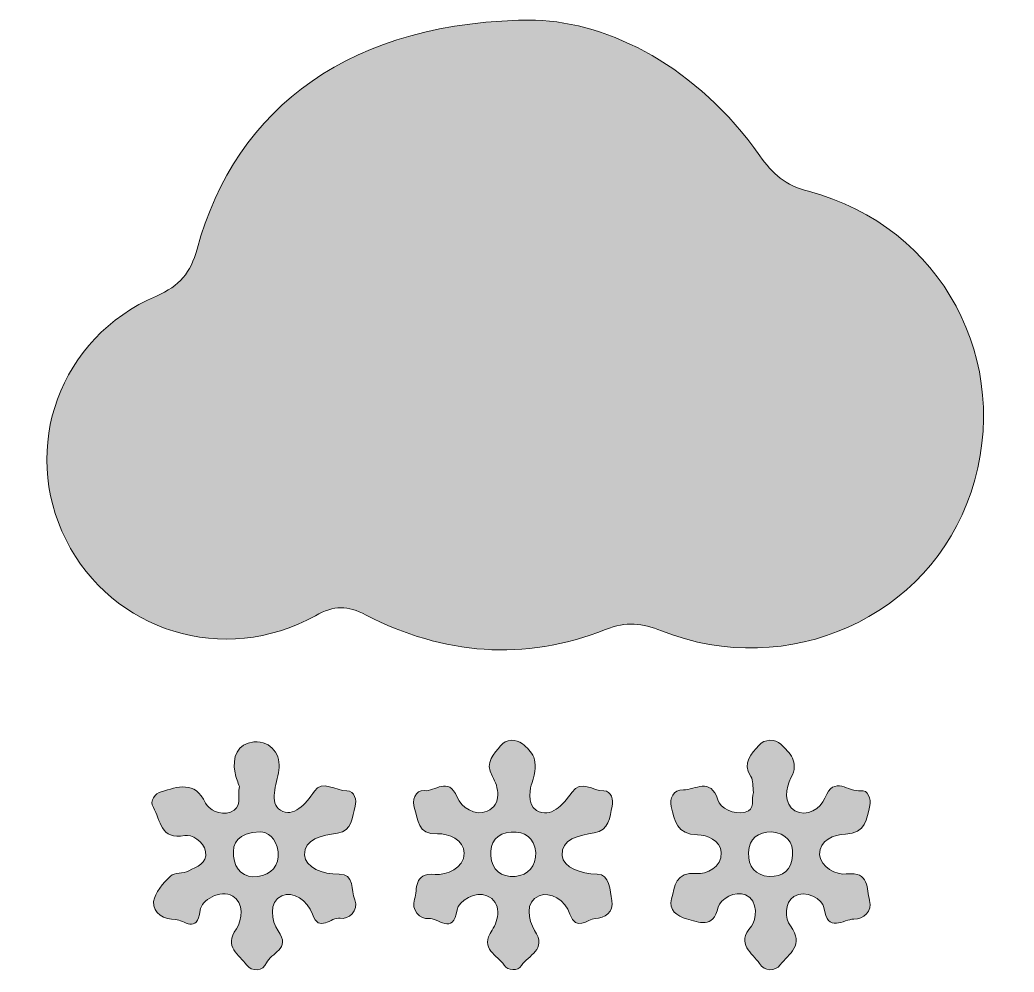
# Model space of a CAD drawing. Header units: inches. Extents: x 29.3 to 41.9, y -71.1 to -59.1.
import ezdxf

# ---------------------------------------------------------------- set-up
doc = ezdxf.new("R2010")
doc.units = ezdxf.units.IN
doc.header["$MEASUREMENT"] = 0
doc.layers.add('Слой 1', color=7, linetype='Continuous', lineweight=0)

# ---------------------------------------------------------------- blocks, each defined once
blk = doc.blocks.new('Block_0')
at = {"layer": 'Слой 1', "true_color": 0x000000, "transparency": 33554687}
h = blk.add_hatch(color=18, dxfattribs=at)
h.dxf.hatch_style = 2
edge = h.paths.add_edge_path()
edge.add_spline(control_points=[(35.812, -59.111), (36.753, -59.144), (37.853, -59.701), (38.647, -60.825), (38.808, -61.054), (38.97, -61.198), (39.264, -61.275), (40.949, -61.719), (41.861, -63.433), (41.317, -65.076), (40.796, -66.653), (39.003, -67.464), (37.405, -66.829), (37.157, -66.73), (36.962, -66.707), (36.698, -66.812), (35.669, -67.22), (34.648, -67.132), (33.672, -66.629), (33.433, -66.505), (33.271, -66.504), (33.032, -66.637), (31.876, -67.279), (30.461, -66.837), (29.88, -65.68), (29.297, -64.516), (29.796, -63.124), (31.021, -62.598), (31.319, -62.469), (31.455, -62.304), (31.536, -62.004), (32.024, -60.207), (33.496, -59.109), (35.812, -59.111)], knot_values=[0, 0, 0, 0, 1, 1, 1, 2, 2, 2, 3, 3, 3, 4, 4, 4, 5, 5, 5, 6, 6, 6, 7, 7, 7, 8, 8, 8, 9, 9, 9, 10, 10, 10, 11, 11, 11, 11], degree=3, periodic=0)
h = blk.add_hatch(color=18, dxfattribs=at)
h.dxf.hatch_style = 2
edge = h.paths.add_edge_path()
edge.add_spline(control_points=[(32.334, -69.367), (32.047, -69.382), (31.98, -69.507), (31.996, -69.677), (32.013, -69.853), (32.128, -69.955), (32.304, -69.932), (32.47, -69.911), (32.58, -69.798), (32.559, -69.62), (32.539, -69.445), (32.417, -69.366), (32.334, -69.367)], knot_values=[0, 0, 0, 0, 1, 1, 1, 2, 2, 2, 3, 3, 3, 4, 4, 4, 4], degree=3, periodic=0)
edge = h.paths.add_edge_path()
edge.add_spline(control_points=[(32.07, -68.795), (32.055, -68.75), (32.028, -68.688), (32.015, -68.623), (31.977, -68.423), (32.043, -68.252), (32.254, -68.233), (32.481, -68.212), (32.598, -68.409), (32.57, -68.589), (32.541, -68.772), (32.438, -69.003), (32.591, -69.095), (32.752, -69.192), (32.905, -69.023), (33.019, -68.853), (33.116, -68.709), (33.288, -68.851), (33.427, -68.851), (33.53, -68.851), (33.555, -68.97), (33.533, -69.046), (33.494, -69.177), (33.502, -69.359), (33.309, -69.385), (33.117, -69.41), (32.881, -69.463), (32.894, -69.66), (32.905, -69.818), (33.119, -69.907), (33.333, -69.902), (33.526, -69.897), (33.482, -70.111), (33.528, -70.226), (33.584, -70.368), (33.443, -70.479), (33.343, -70.461), (33.229, -70.44), (33.077, -70.651), (32.994, -70.41), (32.933, -70.23), (32.747, -70.114), (32.607, -70.177), (32.437, -70.253), (32.472, -70.495), (32.561, -70.621), (32.727, -70.854), (32.465, -70.896), (32.414, -71.024), (32.372, -71.129), (32.225, -71.141), (32.16, -71.05), (32.07, -70.923), (31.867, -70.825), (32.032, -70.594), (32.112, -70.482), (32.125, -70.257), (31.986, -70.18), (31.824, -70.089), (31.589, -70.233), (31.575, -70.36), (31.539, -70.669), (31.366, -70.477), (31.265, -70.476), (31.129, -70.474), (30.97, -70.405), (30.987, -70.25), (31, -70.135), (31.108, -70.018), (31.2, -69.928), (31.25, -69.878), (31.361, -69.898), (31.431, -69.861), (31.529, -69.809), (31.671, -69.769), (31.643, -69.618), (31.618, -69.485), (31.462, -69.398), (31.383, -69.414), (31.069, -69.479), (31.075, -69.214), (30.983, -69.06), (30.931, -68.976), (31.007, -68.882), (31.084, -68.861), (31.29, -68.804), (31.506, -68.712), (31.644, -69.005), (31.682, -69.084), (31.826, -69.166), (31.956, -69.12), (32.111, -69.067), (32.045, -68.924), (32.07, -68.795)], knot_values=[0, 0, 0, 0, 1, 1, 1, 2, 2, 2, 3, 3, 3, 4, 4, 4, 5, 5, 5, 6, 6, 6, 7, 7, 7, 8, 8, 8, 9, 9, 9, 10, 10, 10, 11, 11, 11, 12, 12, 12, 13, 13, 13, 14, 14, 14, 15, 15, 15, 16, 16, 16, 17, 17, 17, 18, 18, 18, 19, 19, 19, 20, 20, 20, 21, 21, 21, 22, 22, 22, 23, 23, 23, 24, 24, 24, 25, 25, 25, 26, 26, 26, 27, 27, 27, 28, 28, 28, 29, 29, 29, 30, 30, 30, 31, 31, 31, 31], degree=3, periodic=0)
h = blk.add_hatch(color=18, dxfattribs=at)
h.dxf.hatch_style = 2
edge = h.paths.add_edge_path()
edge.add_spline(control_points=[(35.816, -69.628), (35.793, -69.442), (35.681, -69.362), (35.506, -69.371), (35.32, -69.381), (35.233, -69.503), (35.246, -69.673), (35.26, -69.844), (35.381, -69.946), (35.554, -69.932), (35.727, -69.918), (35.815, -69.801), (35.816, -69.628)], knot_values=[0, 0, 0, 0, 1, 1, 1, 2, 2, 2, 3, 3, 3, 4, 4, 4, 4], degree=3, periodic=0)
edge = h.paths.add_edge_path()
edge.add_spline(control_points=[(35.764, -68.757), (35.755, -68.792), (35.687, -69.018), (35.827, -69.098), (36.004, -69.2), (36.158, -69.034), (36.271, -68.87), (36.386, -68.703), (36.54, -68.854), (36.674, -68.851), (36.774, -68.848), (36.801, -68.968), (36.781, -69.046), (36.747, -69.18), (36.75, -69.352), (36.554, -69.382), (36.367, -69.41), (36.128, -69.464), (36.148, -69.666), (36.164, -69.824), (36.383, -69.897), (36.592, -69.902), (36.755, -69.905), (36.75, -70.108), (36.777, -70.235), (36.808, -70.384), (36.682, -70.461), (36.567, -70.465), (36.467, -70.469), (36.325, -70.635), (36.248, -70.409), (36.187, -70.232), (36, -70.117), (35.857, -70.175), (35.677, -70.248), (35.719, -70.489), (35.801, -70.614), (35.965, -70.864), (35.716, -70.925), (35.637, -71.056), (35.589, -71.133), (35.46, -71.123), (35.416, -71.053), (35.334, -70.925), (35.099, -70.853), (35.264, -70.611), (35.349, -70.486), (35.391, -70.259), (35.199, -70.175), (35.06, -70.114), (34.838, -70.239), (34.821, -70.353), (34.774, -70.685), (34.572, -70.447), (34.463, -70.463), (34.354, -70.48), (34.236, -70.352), (34.283, -70.219), (34.326, -70.098), (34.262, -69.882), (34.544, -69.906), (34.685, -69.919), (34.91, -69.829), (34.912, -69.638), (34.914, -69.473), (34.71, -69.384), (34.574, -69.393), (34.312, -69.409), (34.335, -69.208), (34.283, -69.074), (34.246, -68.977), (34.291, -68.835), (34.406, -68.848), (34.539, -68.864), (34.712, -68.662), (34.821, -68.929), (34.874, -69.058), (35.052, -69.175), (35.2, -69.109), (35.396, -69.022), (35.343, -68.798), (35.27, -68.67), (35.16, -68.479), (35.295, -68.387), (35.372, -68.28), (35.435, -68.191), (35.57, -68.195), (35.648, -68.258), (35.759, -68.346), (35.876, -68.454), (35.764, -68.757)], knot_values=[0, 0, 0, 0, 1, 1, 1, 2, 2, 2, 3, 3, 3, 4, 4, 4, 5, 5, 5, 6, 6, 6, 7, 7, 7, 8, 8, 8, 9, 9, 9, 10, 10, 10, 11, 11, 11, 12, 12, 12, 13, 13, 13, 14, 14, 14, 15, 15, 15, 16, 16, 16, 17, 17, 17, 18, 18, 18, 19, 19, 19, 20, 20, 20, 21, 21, 21, 22, 22, 22, 23, 23, 23, 24, 24, 24, 25, 25, 25, 26, 26, 26, 27, 27, 27, 28, 28, 28, 29, 29, 29, 30, 30, 30, 30], degree=3, periodic=0)
h = blk.add_hatch(color=18, dxfattribs=at)
h.dxf.hatch_style = 2
edge = h.paths.add_edge_path()
edge.add_spline(control_points=[(38.799, -69.37), (38.627, -69.373), (38.512, -69.445), (38.505, -69.631), (38.498, -69.81), (38.591, -69.921), (38.765, -69.931), (38.938, -69.942), (39.051, -69.843), (39.062, -69.667), (39.074, -69.491), (38.98, -69.388), (38.799, -69.37)], knot_values=[0, 0, 0, 0, 1, 1, 1, 2, 2, 2, 3, 3, 3, 4, 4, 4, 4], degree=3, periodic=0)
edge = h.paths.add_edge_path()
edge.add_spline(control_points=[(38.566, -68.87), (38.556, -68.799), (38.568, -68.718), (38.534, -68.668), (38.417, -68.493), (38.544, -68.383), (38.635, -68.276), (38.707, -68.193), (38.844, -68.192), (38.913, -68.26), (39.021, -68.369), (39.153, -68.478), (39.04, -68.687), (38.975, -68.806), (38.944, -69.017), (39.091, -69.102), (39.235, -69.185), (39.42, -69.074), (39.47, -68.942), (39.582, -68.644), (39.773, -68.874), (39.92, -68.849), (40.015, -68.833), (40.058, -68.959), (40.038, -69.036), (39.997, -69.199), (39.993, -69.39), (39.728, -69.396), (39.591, -69.399), (39.393, -69.478), (39.402, -69.653), (39.411, -69.817), (39.617, -69.917), (39.74, -69.901), (40.042, -69.863), (39.991, -70.095), (40.034, -70.235), (40.076, -70.373), (39.955, -70.473), (39.836, -70.471), (39.71, -70.47), (39.497, -70.659), (39.458, -70.324), (39.447, -70.227), (39.222, -70.091), (39.076, -70.184), (38.96, -70.257), (38.964, -70.468), (39.033, -70.558), (39.218, -70.799), (39.012, -70.912), (38.906, -71.049), (38.839, -71.136), (38.707, -71.131), (38.643, -71.034), (38.555, -70.897), (38.339, -70.792), (38.54, -70.559), (38.603, -70.484), (38.638, -70.238), (38.464, -70.163), (38.337, -70.108), (38.146, -70.22), (38.122, -70.319), (38.051, -70.604), (37.88, -70.507), (37.721, -70.467), (37.6, -70.436), (37.491, -70.354), (37.531, -70.215), (37.575, -70.064), (37.573, -69.866), (37.85, -69.895), (37.963, -69.906), (38.172, -69.82), (38.159, -69.629), (38.149, -69.476), (37.978, -69.405), (37.859, -69.405), (37.598, -69.404), (37.568, -69.22), (37.527, -69.05), (37.503, -68.948), (37.552, -68.834), (37.681, -68.837), (37.83, -68.841), (38.024, -68.672), (38.116, -68.965), (38.148, -69.071), (38.315, -69.155), (38.461, -69.121), (38.596, -69.089), (38.536, -68.956), (38.566, -68.87)], knot_values=[0, 0, 0, 0, 1, 1, 1, 2, 2, 2, 3, 3, 3, 4, 4, 4, 5, 5, 5, 6, 6, 6, 7, 7, 7, 8, 8, 8, 9, 9, 9, 10, 10, 10, 11, 11, 11, 12, 12, 12, 13, 13, 13, 14, 14, 14, 15, 15, 15, 16, 16, 16, 17, 17, 17, 18, 18, 18, 19, 19, 19, 20, 20, 20, 21, 21, 21, 22, 22, 22, 23, 23, 23, 24, 24, 24, 25, 25, 25, 26, 26, 26, 27, 27, 27, 28, 28, 28, 29, 29, 29, 30, 30, 30, 31, 31, 31, 31], degree=3, periodic=0)
at = {"layer": 'Слой 1'}
for points, knots in [([(35.812, -59.111), (36.753, -59.144), (37.853, -59.701), (38.647, -60.825), (38.808, -61.054), (38.97, -61.198), (39.264, -61.275), (40.949, -61.719), (41.861, -63.433), (41.317, -65.076), (40.796, -66.653), (39.003, -67.464), (37.405, -66.829), (37.157, -66.73), (36.962, -66.707), (36.698, -66.812), (35.669, -67.22), (34.648, -67.132), (33.672, -66.629), (33.433, -66.505), (33.271, -66.504), (33.032, -66.637), (31.876, -67.279), (30.461, -66.837), (29.88, -65.68), (29.297, -64.516), (29.796, -63.124), (31.021, -62.598), (31.319, -62.469), (31.455, -62.304), (31.536, -62.004), (32.024, -60.207), (33.496, -59.109), (35.812, -59.111)], [0, 0, 0, 0, 1, 1, 1, 2, 2, 2, 3, 3, 3, 4, 4, 4, 5, 5, 5, 6, 6, 6, 7, 7, 7, 8, 8, 8, 9, 9, 9, 10, 10, 10, 11, 11, 11, 11]), ([(32.07, -68.795), (32.055, -68.75), (32.028, -68.688), (32.015, -68.623), (31.977, -68.423), (32.043, -68.252), (32.254, -68.233), (32.481, -68.212), (32.598, -68.409), (32.57, -68.589), (32.541, -68.772), (32.438, -69.003), (32.591, -69.095), (32.752, -69.192), (32.905, -69.023), (33.019, -68.853), (33.116, -68.709), (33.288, -68.851), (33.427, -68.851), (33.53, -68.851), (33.555, -68.97), (33.533, -69.046), (33.494, -69.177), (33.502, -69.359), (33.309, -69.385), (33.117, -69.41), (32.881, -69.463), (32.894, -69.66), (32.905, -69.818), (33.119, -69.907), (33.333, -69.902), (33.526, -69.897), (33.482, -70.111), (33.528, -70.226), (33.584, -70.368), (33.443, -70.479), (33.343, -70.461), (33.229, -70.44), (33.077, -70.651), (32.994, -70.41), (32.933, -70.23), (32.747, -70.114), (32.607, -70.177), (32.437, -70.253), (32.472, -70.495), (32.561, -70.621), (32.727, -70.854), (32.465, -70.896), (32.414, -71.024), (32.372, -71.129), (32.225, -71.141), (32.16, -71.05), (32.07, -70.923), (31.867, -70.825), (32.032, -70.594), (32.112, -70.482), (32.125, -70.257), (31.986, -70.18), (31.824, -70.089), (31.589, -70.233), (31.575, -70.36), (31.539, -70.669), (31.366, -70.477), (31.265, -70.476), (31.129, -70.474), (30.97, -70.405), (30.987, -70.25), (31, -70.135), (31.108, -70.018), (31.2, -69.928), (31.25, -69.878), (31.361, -69.898), (31.431, -69.861), (31.529, -69.809), (31.671, -69.769), (31.643, -69.618), (31.618, -69.485), (31.462, -69.398), (31.383, -69.414), (31.069, -69.479), (31.075, -69.214), (30.983, -69.06), (30.931, -68.976), (31.007, -68.882), (31.084, -68.861), (31.29, -68.804), (31.506, -68.712), (31.644, -69.005), (31.682, -69.084), (31.826, -69.166), (31.956, -69.12), (32.111, -69.067), (32.045, -68.924), (32.07, -68.795)], [0, 0, 0, 0, 1, 1, 1, 2, 2, 2, 3, 3, 3, 4, 4, 4, 5, 5, 5, 6, 6, 6, 7, 7, 7, 8, 8, 8, 9, 9, 9, 10, 10, 10, 11, 11, 11, 12, 12, 12, 13, 13, 13, 14, 14, 14, 15, 15, 15, 16, 16, 16, 17, 17, 17, 18, 18, 18, 19, 19, 19, 20, 20, 20, 21, 21, 21, 22, 22, 22, 23, 23, 23, 24, 24, 24, 25, 25, 25, 26, 26, 26, 27, 27, 27, 28, 28, 28, 29, 29, 29, 30, 30, 30, 31, 31, 31, 31]), ([(35.764, -68.757), (35.755, -68.792), (35.687, -69.018), (35.827, -69.098), (36.004, -69.2), (36.158, -69.034), (36.271, -68.87), (36.386, -68.703), (36.54, -68.854), (36.674, -68.851), (36.774, -68.848), (36.801, -68.968), (36.781, -69.046), (36.747, -69.18), (36.75, -69.352), (36.554, -69.382), (36.367, -69.41), (36.128, -69.464), (36.148, -69.666), (36.164, -69.824), (36.383, -69.897), (36.592, -69.902), (36.755, -69.905), (36.75, -70.108), (36.777, -70.235), (36.808, -70.384), (36.682, -70.461), (36.567, -70.465), (36.467, -70.469), (36.325, -70.635), (36.248, -70.409), (36.187, -70.232), (36, -70.117), (35.857, -70.175), (35.677, -70.248), (35.719, -70.489), (35.801, -70.614), (35.965, -70.864), (35.716, -70.925), (35.637, -71.056), (35.589, -71.133), (35.46, -71.123), (35.416, -71.053), (35.334, -70.925), (35.099, -70.853), (35.264, -70.611), (35.349, -70.486), (35.391, -70.259), (35.199, -70.175), (35.06, -70.114), (34.838, -70.239), (34.821, -70.353), (34.774, -70.685), (34.572, -70.447), (34.463, -70.463), (34.354, -70.48), (34.236, -70.352), (34.283, -70.219), (34.326, -70.098), (34.262, -69.882), (34.544, -69.906), (34.685, -69.919), (34.91, -69.829), (34.912, -69.638), (34.914, -69.473), (34.71, -69.384), (34.574, -69.393), (34.312, -69.409), (34.335, -69.208), (34.283, -69.074), (34.246, -68.977), (34.291, -68.835), (34.406, -68.848), (34.539, -68.864), (34.712, -68.662), (34.821, -68.929), (34.874, -69.058), (35.052, -69.175), (35.2, -69.109), (35.396, -69.022), (35.343, -68.798), (35.27, -68.67), (35.16, -68.479), (35.295, -68.387), (35.372, -68.28), (35.435, -68.191), (35.57, -68.195), (35.648, -68.258), (35.759, -68.346), (35.876, -68.454), (35.764, -68.757)], [0, 0, 0, 0, 1, 1, 1, 2, 2, 2, 3, 3, 3, 4, 4, 4, 5, 5, 5, 6, 6, 6, 7, 7, 7, 8, 8, 8, 9, 9, 9, 10, 10, 10, 11, 11, 11, 12, 12, 12, 13, 13, 13, 14, 14, 14, 15, 15, 15, 16, 16, 16, 17, 17, 17, 18, 18, 18, 19, 19, 19, 20, 20, 20, 21, 21, 21, 22, 22, 22, 23, 23, 23, 24, 24, 24, 25, 25, 25, 26, 26, 26, 27, 27, 27, 28, 28, 28, 29, 29, 29, 30, 30, 30, 30]), ([(38.566, -68.87), (38.556, -68.799), (38.568, -68.718), (38.534, -68.668), (38.417, -68.493), (38.544, -68.383), (38.635, -68.276), (38.707, -68.193), (38.844, -68.192), (38.913, -68.26), (39.021, -68.369), (39.153, -68.478), (39.04, -68.687), (38.975, -68.806), (38.944, -69.017), (39.091, -69.102), (39.235, -69.185), (39.42, -69.074), (39.47, -68.942), (39.582, -68.644), (39.773, -68.874), (39.92, -68.849), (40.015, -68.833), (40.058, -68.959), (40.038, -69.036), (39.997, -69.199), (39.993, -69.39), (39.728, -69.396), (39.591, -69.399), (39.393, -69.478), (39.402, -69.653), (39.411, -69.817), (39.617, -69.917), (39.74, -69.901), (40.042, -69.863), (39.991, -70.095), (40.034, -70.235), (40.076, -70.373), (39.955, -70.473), (39.836, -70.471), (39.71, -70.47), (39.497, -70.659), (39.458, -70.324), (39.447, -70.227), (39.222, -70.091), (39.076, -70.184), (38.96, -70.257), (38.964, -70.468), (39.033, -70.558), (39.218, -70.799), (39.012, -70.912), (38.906, -71.049), (38.839, -71.136), (38.707, -71.131), (38.643, -71.034), (38.555, -70.897), (38.339, -70.792), (38.54, -70.559), (38.603, -70.484), (38.638, -70.238), (38.464, -70.163), (38.337, -70.108), (38.146, -70.22), (38.122, -70.319), (38.051, -70.604), (37.88, -70.507), (37.721, -70.467), (37.6, -70.436), (37.491, -70.354), (37.531, -70.215), (37.575, -70.064), (37.573, -69.866), (37.85, -69.895), (37.963, -69.906), (38.172, -69.82), (38.159, -69.629), (38.149, -69.476), (37.978, -69.405), (37.859, -69.405), (37.598, -69.404), (37.568, -69.22), (37.527, -69.05), (37.503, -68.948), (37.552, -68.834), (37.681, -68.837), (37.83, -68.841), (38.024, -68.672), (38.116, -68.965), (38.148, -69.071), (38.315, -69.155), (38.461, -69.121), (38.596, -69.089), (38.536, -68.956), (38.566, -68.87)], [0, 0, 0, 0, 1, 1, 1, 2, 2, 2, 3, 3, 3, 4, 4, 4, 5, 5, 5, 6, 6, 6, 7, 7, 7, 8, 8, 8, 9, 9, 9, 10, 10, 10, 11, 11, 11, 12, 12, 12, 13, 13, 13, 14, 14, 14, 15, 15, 15, 16, 16, 16, 17, 17, 17, 18, 18, 18, 19, 19, 19, 20, 20, 20, 21, 21, 21, 22, 22, 22, 23, 23, 23, 24, 24, 24, 25, 25, 25, 26, 26, 26, 27, 27, 27, 28, 28, 28, 29, 29, 29, 30, 30, 30, 31, 31, 31, 31]), ([(32.334, -69.367), (32.047, -69.382), (31.98, -69.507), (31.996, -69.677), (32.013, -69.853), (32.128, -69.955), (32.304, -69.932), (32.47, -69.911), (32.58, -69.798), (32.559, -69.62), (32.539, -69.445), (32.417, -69.366), (32.334, -69.367)], [0, 0, 0, 0, 1, 1, 1, 2, 2, 2, 3, 3, 3, 4, 4, 4, 4]), ([(35.816, -69.628), (35.793, -69.442), (35.681, -69.362), (35.506, -69.371), (35.32, -69.381), (35.233, -69.503), (35.246, -69.673), (35.26, -69.844), (35.381, -69.946), (35.554, -69.932), (35.727, -69.918), (35.815, -69.801), (35.816, -69.628)], [0, 0, 0, 0, 1, 1, 1, 2, 2, 2, 3, 3, 3, 4, 4, 4, 4]), ([(38.799, -69.37), (38.627, -69.373), (38.512, -69.445), (38.505, -69.631), (38.498, -69.81), (38.591, -69.921), (38.765, -69.931), (38.938, -69.942), (39.051, -69.843), (39.062, -69.667), (39.074, -69.491), (38.98, -69.388), (38.799, -69.37)], [0, 0, 0, 0, 1, 1, 1, 2, 2, 2, 3, 3, 3, 4, 4, 4, 4])]:
    blk.add_open_spline(points, degree=3, knots=knots, dxfattribs=at)

msp = doc.modelspace()

# ---------------------------------------------------------------- block references
at = {"layer": 'Слой 1'}
msp.add_blockref('Block_0', (0, 0), dxfattribs=at)

doc.saveas('drawing.dxf')
